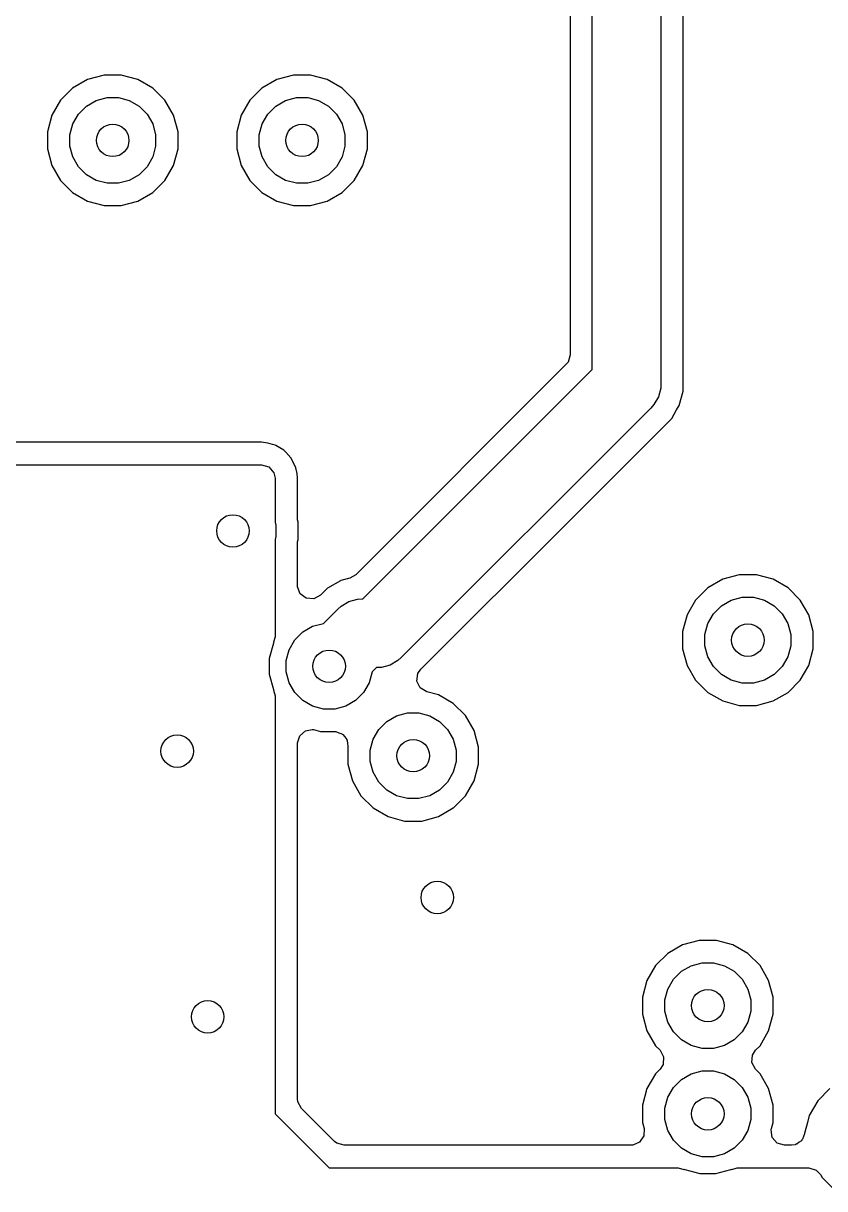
# Model space of a CAD drawing. Extents: x 0.98 to 8.09, y -3.46 to -0.83.
# Drawn here: x 4.5147 to 4.8063, y -2.3993 to -1.9751 of the extents above; entities that cross this region are included whole.
import ezdxf

# ---------------------------------------------------------------- set-up
doc = ezdxf.new("R2010")
doc.units = 0
doc.header["$MEASUREMENT"] = 0
doc.layers.add('BLACK', color=7, linetype='CONTINUOUS')

msp = doc.modelspace()

# ---------------------------------------------------------------- linework, layer by layer
at = {"layer": 'BLACK', "linetype": 'CONTINUOUS'}
for p, q in [((4.71373, -1.75911), (4.71373, -2.09578)), ((4.72175, -2.10112), (4.72175, -1.76181)), ((4.74675, -1.76699), (4.74675, -2.1063)), ((4.75477, -2.10353), (4.75477, -1.8228)), ((4.53807, -1.99557), (4.53265, -1.9987)), ((4.54411, -1.99395), (4.53807, -1.99557)), ((4.53807, -1.99557), (4.53807, -1.99557)), ((4.53807, -1.99557), (4.53807, -1.99557)), ((4.55037, -1.99395), (4.54411, -1.99395)), ((4.55642, -1.99557), (4.55037, -1.99395)), ((4.56184, -1.9987), (4.55642, -1.99557)), ((4.60697, -1.99557), (4.60155, -1.9987)), ((4.61301, -1.99395), (4.60697, -1.99557)), ((4.60697, -1.99557), (4.60697, -1.99557)), ((4.60697, -1.99557), (4.60697, -1.99557)), ((4.61927, -1.99395), (4.61301, -1.99395)), ((4.62532, -1.99557), (4.61927, -1.99395)), ((4.63074, -1.9987), (4.62532, -1.99557)), ((4.53265, -1.9987), (4.52823, -2.00312)), ((4.53265, -1.9987), (4.53265, -1.9987)), ((4.54122, -2.00317), (4.54519, -2.0021)), ((4.54519, -2.0021), (4.5493, -2.0021)), ((4.5493, -2.0021), (4.55327, -2.00317)), ((4.56626, -2.00312), (4.56184, -1.9987)), ((4.60155, -1.9987), (4.59712, -2.00312)), ((4.60155, -1.9987), (4.60155, -1.9987)), ((4.61012, -2.00317), (4.61409, -2.0021)), ((4.61409, -2.0021), (4.6182, -2.0021)), ((4.6182, -2.0021), (4.62217, -2.00317)), ((4.63516, -2.00312), (4.63074, -1.9987)), ((4.52823, -2.00312), (4.5251, -2.00854)), ((4.52823, -2.00312), (4.52823, -2.00312)), ((4.53475, -2.00813), (4.53766, -2.00522)), ((4.53766, -2.00522), (4.54122, -2.00317)), ((4.55327, -2.00317), (4.55683, -2.00522)), ((4.55683, -2.00522), (4.55974, -2.00813)), ((4.56939, -2.00854), (4.56626, -2.00312)), ((4.59712, -2.00312), (4.59399, -2.00854)), ((4.59712, -2.00312), (4.59712, -2.00312)), ((4.60365, -2.00813), (4.60655, -2.00522)), ((4.60655, -2.00522), (4.61012, -2.00317)), ((4.62217, -2.00317), (4.62573, -2.00522)), ((4.62573, -2.00522), (4.62864, -2.00813)), ((4.63829, -2.00854), (4.63516, -2.00312)), ((4.5251, -2.00854), (4.52348, -2.01459)), ((4.53269, -2.01169), (4.53475, -2.00813)), ((4.55974, -2.00813), (4.56179, -2.01169)), ((4.57101, -2.01459), (4.56939, -2.00854)), ((4.59399, -2.00854), (4.59237, -2.01459)), ((4.60159, -2.01169), (4.60365, -2.00813)), ((4.62864, -2.00813), (4.63069, -2.01169)), ((4.63991, -2.01459), (4.63829, -2.00854)), ((4.52348, -2.01459), (4.52348, -2.02085)), ((4.53163, -2.01566), (4.53269, -2.01169)), ((4.56179, -2.01169), (4.56286, -2.01566)), ((4.57101, -2.02085), (4.57101, -2.01459)), ((4.59237, -2.01459), (4.59237, -2.02085)), ((4.60053, -2.01566), (4.60159, -2.01169)), ((4.63069, -2.01169), (4.63176, -2.01566)), ((4.63991, -2.02085), (4.63991, -2.01459)), ((4.53163, -2.01977), (4.53163, -2.01566)), ((4.56286, -2.01566), (4.56286, -2.01977)), ((4.60053, -2.01977), (4.60053, -2.01566)), ((4.63176, -2.01566), (4.63176, -2.01977)), ((4.52348, -2.02085), (4.5251, -2.02689)), ((4.53269, -2.02374), (4.53163, -2.01977)), ((4.56286, -2.01977), (4.56179, -2.02374)), ((4.56939, -2.02689), (4.57101, -2.02085)), ((4.59237, -2.02085), (4.59399, -2.02689)), ((4.60159, -2.02374), (4.60053, -2.01977)), ((4.63176, -2.01977), (4.63069, -2.02374)), ((4.63829, -2.02689), (4.63991, -2.02085)), ((4.5251, -2.02689), (4.52823, -2.03231)), ((4.53475, -2.0273), (4.53269, -2.02374)), ((4.53766, -2.03021), (4.53475, -2.0273)), ((4.55974, -2.0273), (4.55683, -2.03021)), ((4.56179, -2.02374), (4.55974, -2.0273)), ((4.56626, -2.03231), (4.56939, -2.02689)), ((4.59399, -2.02689), (4.59712, -2.03231)), ((4.60365, -2.0273), (4.60159, -2.02374)), ((4.60655, -2.03021), (4.60365, -2.0273)), ((4.62864, -2.0273), (4.62573, -2.03021)), ((4.63069, -2.02374), (4.62864, -2.0273)), ((4.63516, -2.03231), (4.63829, -2.02689)), ((4.54122, -2.03227), (4.53766, -2.03021)), ((4.55683, -2.03021), (4.55327, -2.03227)), ((4.61012, -2.03227), (4.60655, -2.03021)), ((4.62573, -2.03021), (4.62217, -2.03227)), ((4.52823, -2.03231), (4.53265, -2.03674)), ((4.54519, -2.03333), (4.54122, -2.03227)), ((4.5493, -2.03333), (4.54519, -2.03333)), ((4.55327, -2.03227), (4.5493, -2.03333)), ((4.56184, -2.03674), (4.56626, -2.03231)), ((4.59712, -2.03231), (4.60155, -2.03674)), ((4.61409, -2.03333), (4.61012, -2.03227)), ((4.6182, -2.03333), (4.61409, -2.03333)), ((4.62217, -2.03227), (4.6182, -2.03333)), ((4.63074, -2.03674), (4.63516, -2.03231)), ((4.53265, -2.03674), (4.53807, -2.03986)), ((4.53807, -2.03986), (4.54411, -2.04148)), ((4.55037, -2.04148), (4.55642, -2.03986)), ((4.55642, -2.03986), (4.56184, -2.03674)), ((4.60155, -2.03674), (4.60697, -2.03986)), ((4.60697, -2.03986), (4.61301, -2.04148)), ((4.61927, -2.04148), (4.62532, -2.03986)), ((4.62532, -2.03986), (4.63074, -2.03674)), ((4.54411, -2.04148), (4.54411, -2.04148)), ((4.54411, -2.04148), (4.55037, -2.04148)), ((4.55037, -2.04148), (4.55037, -2.04148)), ((4.61301, -2.04148), (4.61301, -2.04148)), ((4.61301, -2.04148), (4.61927, -2.04148)), ((4.61927, -2.04148), (4.61927, -2.04148)), ((4.7123, -2.09923), (4.63569, -2.17584)), ((4.71296, -2.09842), (4.7123, -2.09923)), ((4.71373, -2.09578), (4.71296, -2.09842)), ((4.63823, -2.18465), (4.72175, -2.10112)), ((4.75477, -2.109), (4.75477, -2.10353)), ((4.74665, -2.10793), (4.7458, -2.11108)), ((4.74675, -2.1063), (4.74665, -2.10793)), ((4.7458, -2.11108), (4.74417, -2.11391)), ((4.75337, -2.11422), (4.75477, -2.109)), ((4.74309, -2.11514), (4.65224, -2.20598)), ((4.74417, -2.11391), (4.74309, -2.11514)), ((4.75067, -2.1189), (4.75245, -2.11581)), ((4.75245, -2.11581), (4.75337, -2.11422)), ((4.69521, -2.17436), (4.75067, -2.1189)), ((4.60142, -2.12761), (4.33559, -2.12761)), ((4.60373, -2.12794), (4.60142, -2.12761)), ((4.60142, -2.12761), (4.60142, -2.12761)), ((4.60539, -2.12843), (4.60373, -2.12794)), ((4.60373, -2.12794), (4.60373, -2.12794)), ((4.60637, -2.12872), (4.60539, -2.12843)), ((4.60659, -2.12884), (4.60637, -2.12872)), ((4.60956, -2.1305), (4.60659, -2.12884)), ((4.61027, -2.13122), (4.60956, -2.1305)), ((4.60956, -2.1305), (4.60956, -2.1305)), ((4.61207, -2.1333), (4.61027, -2.13122)), ((4.61027, -2.13122), (4.61027, -2.13122)), ((4.61027, -2.13122), (4.61027, -2.13122)), ((4.61379, -2.13653), (4.61207, -2.1333)), ((4.33559, -2.13583), (4.60142, -2.13583)), ((4.60142, -2.13583), (4.60406, -2.1366)), ((4.60406, -2.1366), (4.60586, -2.13868)), ((4.61389, -2.13693), (4.61379, -2.13653)), ((4.61433, -2.13896), (4.61389, -2.13693)), ((4.60586, -2.13868), (4.6063, -2.14071)), ((4.6063, -2.14071), (4.6063, -2.15673)), ((4.61452, -2.14071), (4.61433, -2.13896)), ((4.61452, -2.15589), (4.61452, -2.14071)), ((4.6063, -2.15673), (4.60659, -2.15782)), ((4.60659, -2.15782), (4.60659, -2.16193)), ((4.61475, -2.15675), (4.61452, -2.15589)), ((4.61475, -2.16301), (4.61475, -2.15675)), ((4.60659, -2.16193), (4.6063, -2.16302)), ((4.6063, -2.16302), (4.6063, -2.19841)), ((4.61452, -2.16387), (4.61475, -2.16301)), ((4.61452, -2.17982), (4.61452, -2.16387)), ((4.63569, -2.17584), (4.6335, -2.17711)), ((4.67684, -2.19273), (4.69521, -2.17436)), ((4.77524, -2.17586), (4.7692, -2.17748)), ((4.7815, -2.17586), (4.77524, -2.17586)), ((4.78755, -2.17748), (4.7815, -2.17586)), ((4.61453, -2.18017), (4.61452, -2.17982)), ((4.61549, -2.18274), (4.61453, -2.18017)), ((4.63007, -2.17802), (4.62539, -2.18073)), ((4.63027, -2.17797), (4.63007, -2.17802)), ((4.63007, -2.17802), (4.63007, -2.17802)), ((4.6335, -2.17711), (4.63027, -2.17797)), ((4.7692, -2.17748), (4.76378, -2.18061)), ((4.7692, -2.17748), (4.7692, -2.17748)), ((4.7692, -2.17748), (4.7692, -2.17748)), ((4.79297, -2.18061), (4.78755, -2.17748)), ((4.61769, -2.18439), (4.61549, -2.18274)), ((4.62044, -2.18459), (4.61769, -2.18439)), ((4.62285, -2.18327), (4.62044, -2.18459)), ((4.62539, -2.18073), (4.62285, -2.18327)), ((4.62539, -2.18073), (4.62539, -2.18073)), ((4.76378, -2.18061), (4.75935, -2.18504)), ((4.76378, -2.18061), (4.76378, -2.18061)), ((4.77234, -2.18508), (4.77632, -2.18402)), ((4.77632, -2.18402), (4.78043, -2.18402)), ((4.78043, -2.18402), (4.7844, -2.18508)), ((4.79739, -2.18504), (4.79297, -2.18061)), ((4.62392, -2.19354), (4.62915, -2.18831)), ((4.62915, -2.18831), (4.63038, -2.18723)), ((4.63038, -2.18723), (4.63321, -2.1856)), ((4.63321, -2.1856), (4.63636, -2.18475)), ((4.63636, -2.18475), (4.63799, -2.18465)), ((4.63799, -2.18465), (4.63823, -2.18465)), ((4.75935, -2.18504), (4.75689, -2.18929)), ((4.75935, -2.18504), (4.75935, -2.18504)), ((4.76588, -2.19004), (4.76878, -2.18714)), ((4.76878, -2.18714), (4.77234, -2.18508)), ((4.7844, -2.18508), (4.78796, -2.18714)), ((4.78796, -2.18714), (4.79087, -2.19004)), ((4.80052, -2.19046), (4.79739, -2.18504)), ((4.67307, -2.1965), (4.67684, -2.19273)), ((4.75622, -2.19046), (4.7546, -2.1965)), ((4.75689, -2.18929), (4.75622, -2.19046)), ((4.76382, -2.1936), (4.76588, -2.19004)), ((4.79087, -2.19004), (4.79292, -2.1936)), ((4.80214, -2.1965), (4.80052, -2.19046)), ((4.61349, -2.19957), (4.6164, -2.19666)), ((4.6164, -2.19666), (4.61996, -2.1946)), ((4.61996, -2.1946), (4.62392, -2.19354)), ((4.65933, -2.21024), (4.67307, -2.1965)), ((4.7546, -2.1965), (4.7546, -2.20276)), ((4.76276, -2.19758), (4.76382, -2.1936)), ((4.79292, -2.1936), (4.79398, -2.19758)), ((4.80214, -2.20276), (4.80214, -2.1965)), ((4.6057, -2.20075), (4.60422, -2.20629)), ((4.60582, -2.20046), (4.6057, -2.20075)), ((4.6057, -2.20075), (4.6057, -2.20075)), ((4.6063, -2.19841), (4.60576, -2.20043)), ((4.60576, -2.20043), (4.60582, -2.20046)), ((4.61143, -2.20313), (4.61349, -2.19957)), ((4.76276, -2.20169), (4.76276, -2.19758)), ((4.79398, -2.19758), (4.79398, -2.20169)), ((4.61037, -2.2071), (4.61143, -2.20313)), ((4.7546, -2.20276), (4.75622, -2.20881)), ((4.76382, -2.20566), (4.76276, -2.20169)), ((4.76588, -2.20922), (4.76382, -2.20566)), ((4.79292, -2.20566), (4.79087, -2.20922)), ((4.79398, -2.20169), (4.79292, -2.20566)), ((4.80052, -2.20881), (4.80214, -2.20276)), ((4.60422, -2.20629), (4.60422, -2.21202)), ((4.61037, -2.21121), (4.61037, -2.2071)), ((4.64317, -2.20965), (4.64159, -2.21122)), ((4.64341, -2.20965), (4.64317, -2.20965)), ((4.64504, -2.20954), (4.64341, -2.20965)), ((4.64819, -2.20869), (4.64504, -2.20954)), ((4.65102, -2.20706), (4.64819, -2.20869)), ((4.65224, -2.20598), (4.65102, -2.20706)), ((4.75622, -2.20881), (4.75935, -2.21422)), ((4.76878, -2.21212), (4.76588, -2.20922)), ((4.79087, -2.20922), (4.78796, -2.21212)), ((4.79739, -2.21422), (4.80052, -2.20881)), ((4.60422, -2.21202), (4.6057, -2.21756)), ((4.61143, -2.21518), (4.61037, -2.21121)), ((4.64159, -2.21122), (4.64053, -2.21518)), ((4.65796, -2.21451), (4.65829, -2.21177)), ((4.65829, -2.21177), (4.65933, -2.21024)), ((4.75935, -2.21422), (4.76378, -2.21865)), ((4.77234, -2.21418), (4.76878, -2.21212)), ((4.77632, -2.21524), (4.77234, -2.21418)), ((4.7844, -2.21418), (4.78043, -2.21524)), ((4.78796, -2.21212), (4.7844, -2.21418)), ((4.79297, -2.21865), (4.79739, -2.21422)), ((4.6057, -2.21756), (4.6057, -2.21756)), ((4.6057, -2.21756), (4.60582, -2.21785)), ((4.60582, -2.21785), (4.60576, -2.21788)), ((4.60576, -2.21788), (4.6063, -2.2199)), ((4.61349, -2.21874), (4.61143, -2.21518)), ((4.64053, -2.21518), (4.63848, -2.21874)), ((4.65917, -2.21698), (4.65796, -2.21451)), ((4.66151, -2.21841), (4.65917, -2.21698)), ((4.66576, -2.21955), (4.66151, -2.21841)), ((4.78043, -2.21524), (4.77632, -2.21524)), ((4.6063, -2.2199), (4.6063, -2.37205)), ((4.6164, -2.22165), (4.61349, -2.21874)), ((4.61996, -2.2237), (4.6164, -2.22165)), ((4.63557, -2.22165), (4.63201, -2.2237)), ((4.63848, -2.21874), (4.63557, -2.22165)), ((4.67118, -2.22268), (4.66576, -2.21955)), ((4.67561, -2.2271), (4.67118, -2.22268)), ((4.76378, -2.21865), (4.7692, -2.22178)), ((4.7692, -2.22178), (4.77524, -2.2234)), ((4.7815, -2.2234), (4.78755, -2.22178)), ((4.78755, -2.22178), (4.79297, -2.21865)), ((4.62393, -2.22477), (4.61996, -2.2237)), ((4.62804, -2.22477), (4.62393, -2.22477)), ((4.63201, -2.2237), (4.62804, -2.22477)), ((4.65056, -2.22715), (4.65453, -2.22608)), ((4.65453, -2.22608), (4.65865, -2.22608)), ((4.65865, -2.22608), (4.66262, -2.22715)), ((4.77524, -2.2234), (4.77524, -2.2234)), ((4.77524, -2.2234), (4.7815, -2.2234)), ((4.7815, -2.2234), (4.7815, -2.2234)), ((4.6441, -2.23211), (4.647, -2.2292)), ((4.647, -2.2292), (4.65056, -2.22715)), ((4.66262, -2.22715), (4.66618, -2.2292)), ((4.66618, -2.2292), (4.66908, -2.23211)), ((4.67874, -2.23252), (4.67561, -2.2271)), ((4.61452, -2.23705), (4.61529, -2.23441)), ((4.61529, -2.23441), (4.61737, -2.23261)), ((4.61737, -2.23261), (4.61982, -2.23219)), ((4.61982, -2.23219), (4.62025, -2.23222)), ((4.62025, -2.23222), (4.62286, -2.23292)), ((4.62286, -2.23292), (4.62821, -2.23292)), ((4.62821, -2.23292), (4.62843, -2.23294)), ((4.62843, -2.23294), (4.62952, -2.23337)), ((4.62952, -2.23337), (4.63064, -2.2337)), ((4.63064, -2.2337), (4.63078, -2.23386)), ((4.63078, -2.23386), (4.63099, -2.23394)), ((4.63099, -2.23394), (4.63167, -2.23489)), ((4.63167, -2.23489), (4.63244, -2.23578)), ((4.64204, -2.23567), (4.6441, -2.23211)), ((4.66908, -2.23211), (4.67114, -2.23567)), ((4.68036, -2.23857), (4.67874, -2.23252)), ((4.61452, -2.36662), (4.61452, -2.23705)), ((4.63244, -2.23578), (4.63247, -2.23599)), ((4.63247, -2.23599), (4.6326, -2.23617)), ((4.6326, -2.23617), (4.63266, -2.23724)), ((4.63266, -2.23724), (4.63281, -2.23825)), ((4.63281, -2.23825), (4.63282, -2.23825)), ((4.63282, -2.23825), (4.63282, -2.23833)), ((4.63282, -2.23833), (4.63284, -2.23844)), ((4.63284, -2.23844), (4.63282, -2.23857)), ((4.63282, -2.23857), (4.63282, -2.23857)), ((4.63282, -2.23857), (4.63282, -2.24483)), ((4.64098, -2.23964), (4.64204, -2.23567)), ((4.64098, -2.24375), (4.64098, -2.23964)), ((4.67114, -2.23567), (4.6722, -2.23964)), ((4.6722, -2.23964), (4.6722, -2.24375)), ((4.68036, -2.24483), (4.68036, -2.23857)), ((4.64204, -2.24772), (4.64098, -2.24375)), ((4.6722, -2.24375), (4.67114, -2.24772)), ((4.63282, -2.24483), (4.63444, -2.25087)), ((4.6441, -2.25128), (4.64204, -2.24772)), ((4.67114, -2.24772), (4.66908, -2.25128)), ((4.67874, -2.25087), (4.68036, -2.24483)), ((4.63444, -2.25087), (4.63757, -2.25629)), ((4.647, -2.25419), (4.6441, -2.25128)), ((4.66908, -2.25128), (4.66618, -2.25419)), ((4.67561, -2.25629), (4.67874, -2.25087)), ((4.63757, -2.25629), (4.642, -2.26072)), ((4.65056, -2.25625), (4.647, -2.25419)), ((4.65453, -2.25731), (4.65056, -2.25625)), ((4.66262, -2.25625), (4.65865, -2.25731)), ((4.66618, -2.25419), (4.66262, -2.25625)), ((4.67125, -2.26065), (4.67561, -2.25629)), ((4.642, -2.26072), (4.64742, -2.26385)), ((4.65865, -2.25731), (4.65453, -2.25731)), ((4.66576, -2.26385), (4.67118, -2.26072)), ((4.67118, -2.26072), (4.67125, -2.26065)), ((4.64742, -2.26385), (4.65346, -2.26547)), ((4.65972, -2.26547), (4.66576, -2.26385)), ((4.65346, -2.26547), (4.65346, -2.26547)), ((4.65346, -2.26547), (4.65972, -2.26547)), ((4.65972, -2.26547), (4.65972, -2.26547)), ((4.75461, -2.31053), (4.74919, -2.31366)), ((4.76065, -2.30891), (4.75461, -2.31053)), ((4.75461, -2.31053), (4.75461, -2.31053)), ((4.75461, -2.31053), (4.75461, -2.31053)), ((4.76691, -2.30891), (4.76065, -2.30891)), ((4.77295, -2.31053), (4.76691, -2.30891)), ((4.77837, -2.31366), (4.77295, -2.31053)), ((4.74919, -2.31366), (4.74476, -2.31808)), ((4.74919, -2.31366), (4.74919, -2.31366)), ((4.7828, -2.31808), (4.77837, -2.31366)), ((4.74476, -2.31808), (4.74163, -2.3235)), ((4.74476, -2.31808), (4.74476, -2.31808)), ((4.75129, -2.32309), (4.75419, -2.32018)), ((4.75419, -2.32018), (4.75775, -2.31813)), ((4.75775, -2.31813), (4.76172, -2.31706)), ((4.76172, -2.31706), (4.76584, -2.31706)), ((4.76584, -2.31706), (4.76981, -2.31813)), ((4.76981, -2.31813), (4.77337, -2.32018)), ((4.77337, -2.32018), (4.77627, -2.32309)), ((4.78593, -2.3235), (4.7828, -2.31808)), ((4.74163, -2.3235), (4.74001, -2.32955)), ((4.74923, -2.32665), (4.75129, -2.32309)), ((4.77627, -2.32309), (4.77833, -2.32665)), ((4.78755, -2.32955), (4.78593, -2.3235)), ((4.74817, -2.33062), (4.74923, -2.32665)), ((4.77833, -2.32665), (4.77939, -2.33062)), ((4.74001, -2.32955), (4.74001, -2.33581)), ((4.74817, -2.33473), (4.74817, -2.33062)), ((4.77939, -2.33062), (4.77939, -2.33473)), ((4.78755, -2.33581), (4.78755, -2.32955)), ((4.74001, -2.33581), (4.74163, -2.34185)), ((4.74923, -2.3387), (4.74817, -2.33473)), ((4.77939, -2.33473), (4.77833, -2.3387)), ((4.78593, -2.34185), (4.78755, -2.33581)), ((4.75129, -2.34226), (4.74923, -2.3387)), ((4.77833, -2.3387), (4.77627, -2.34226)), ((4.74163, -2.34185), (4.74476, -2.34727)), ((4.75419, -2.34517), (4.75129, -2.34226)), ((4.75775, -2.34723), (4.75419, -2.34517)), ((4.77337, -2.34517), (4.76981, -2.34723)), ((4.77627, -2.34226), (4.77337, -2.34517)), ((4.7828, -2.34727), (4.78593, -2.34185)), ((4.74476, -2.34727), (4.74476, -2.34727)), ((4.74476, -2.34727), (4.7464, -2.34891)), ((4.7464, -2.34891), (4.74772, -2.35132)), ((4.76172, -2.34829), (4.75775, -2.34723)), ((4.76584, -2.34829), (4.76172, -2.34829)), ((4.76981, -2.34723), (4.76584, -2.34829)), ((4.78004, -2.35066), (4.78116, -2.34891)), ((4.78116, -2.34891), (4.7828, -2.34727)), ((4.74752, -2.35407), (4.7464, -2.35581)), ((4.74772, -2.35132), (4.74752, -2.35407)), ((4.77984, -2.3534), (4.78004, -2.35066)), ((4.78116, -2.35581), (4.77984, -2.3534)), ((4.74476, -2.35745), (4.74163, -2.36287)), ((4.7464, -2.35581), (4.74476, -2.35745)), ((4.74476, -2.35745), (4.74476, -2.35745)), ((4.75419, -2.35955), (4.75775, -2.3575)), ((4.75775, -2.3575), (4.76172, -2.35643)), ((4.76172, -2.35643), (4.76584, -2.35643)), ((4.76584, -2.35643), (4.76981, -2.3575)), ((4.76981, -2.3575), (4.77337, -2.35955)), ((4.7828, -2.35745), (4.78116, -2.35581)), ((4.78593, -2.36287), (4.7828, -2.35745)), ((4.74923, -2.36602), (4.75129, -2.36246)), ((4.75129, -2.36246), (4.75419, -2.35955)), ((4.77337, -2.35955), (4.77627, -2.36246)), ((4.77627, -2.36246), (4.77833, -2.36602)), ((4.61463, -2.36766), (4.61452, -2.36662)), ((4.74163, -2.36287), (4.74001, -2.36892)), ((4.74817, -2.36999), (4.74923, -2.36602)), ((4.77833, -2.36602), (4.77939, -2.36999)), ((4.78755, -2.36892), (4.78593, -2.36287)), ((4.80824, -2.36287), (4.80382, -2.3673)), ((4.61595, -2.37007), (4.61463, -2.36766)), ((4.62796, -2.38209), (4.61595, -2.37007)), ((4.74001, -2.36892), (4.74001, -2.37518)), ((4.74817, -2.3741), (4.74817, -2.36999)), ((4.77939, -2.36999), (4.77939, -2.3741)), ((4.78755, -2.37518), (4.78755, -2.36892)), ((4.80382, -2.3673), (4.80069, -2.37272)), ((4.80382, -2.3673), (4.80382, -2.3673)), ((4.6063, -2.37205), (4.62598, -2.39173)), ((4.74001, -2.37518), (4.7406, -2.37737)), ((4.74923, -2.37807), (4.74817, -2.3741)), ((4.77939, -2.3741), (4.77833, -2.37807)), ((4.78696, -2.37737), (4.78755, -2.37518)), ((4.80003, -2.37518), (4.79907, -2.37876)), ((4.80069, -2.37272), (4.80003, -2.37518)), ((4.7406, -2.37737), (4.74053, -2.38012)), ((4.75129, -2.38163), (4.74923, -2.37807)), ((4.77833, -2.37807), (4.77627, -2.38163)), ((4.78684, -2.37794), (4.78696, -2.37737)), ((4.78723, -2.38066), (4.78684, -2.37794)), ((4.79902, -2.37933), (4.79859, -2.38028)), ((4.79903, -2.37908), (4.79898, -2.37907)), ((4.79898, -2.37907), (4.79902, -2.37933)), ((4.79907, -2.37876), (4.79903, -2.37908)), ((4.62877, -2.38274), (4.62796, -2.38209)), ((4.63141, -2.38352), (4.62877, -2.38274)), ((4.73588, -2.38352), (4.63141, -2.38352)), ((4.73646, -2.38348), (4.73588, -2.38352)), ((4.73899, -2.3824), (4.73646, -2.38348)), ((4.74053, -2.38012), (4.73899, -2.3824)), ((4.75419, -2.38454), (4.75129, -2.38163)), ((4.77627, -2.38163), (4.77337, -2.38454)), ((4.78904, -2.38274), (4.78723, -2.38066)), ((4.79167, -2.38352), (4.78904, -2.38274)), ((4.79419, -2.38352), (4.79167, -2.38352)), ((4.79556, -2.38332), (4.79419, -2.38352)), ((4.7958, -2.38316), (4.79556, -2.38332)), ((4.79621, -2.38307), (4.7958, -2.38316)), ((4.797, -2.38239), (4.79621, -2.38307)), ((4.79787, -2.38183), (4.797, -2.38239)), ((4.79802, -2.38151), (4.79787, -2.38183)), ((4.79829, -2.38127), (4.79802, -2.38151)), ((4.79859, -2.38028), (4.79829, -2.38127)), ((4.75775, -2.3866), (4.75419, -2.38454)), ((4.76172, -2.38766), (4.75775, -2.3866)), ((4.76584, -2.38766), (4.76172, -2.38766)), ((4.76981, -2.3866), (4.76584, -2.38766)), ((4.77337, -2.38454), (4.76981, -2.3866)), ((4.62598, -2.39173), (4.75303, -2.39173)), ((4.75303, -2.39173), (4.75505, -2.39227)), ((4.75505, -2.39227), (4.75508, -2.39221)), ((4.75508, -2.39221), (4.75538, -2.39233)), ((4.75538, -2.39233), (4.75538, -2.39233)), ((4.75538, -2.39233), (4.76091, -2.39381)), ((4.76665, -2.39381), (4.77218, -2.39233)), ((4.77218, -2.39233), (4.77248, -2.39221)), ((4.77218, -2.39233), (4.77218, -2.39233)), ((4.77248, -2.39221), (4.7725, -2.39227)), ((4.7725, -2.39227), (4.77453, -2.39173)), ((4.77453, -2.39173), (4.80056, -2.39173)), ((4.80056, -2.39173), (4.8032, -2.39251)), ((4.76091, -2.39381), (4.76091, -2.39381)), ((4.76091, -2.39381), (4.76665, -2.39381)), ((4.76665, -2.39381), (4.76665, -2.39381)), ((4.8032, -2.39251), (4.80479, -2.39417)), ((4.80479, -2.39417), (4.80542, -2.39526)), ((4.80542, -2.39526), (4.80542, -2.39526)), ((4.80542, -2.39526), (4.80542, -2.39526)), ((4.80542, -2.39526), (4.80947, -2.39931))]:
    msp.add_line(p, q, dxfattribs=at)
at = {"layer": 'BLACK'}
for centre in [(4.54724, -2.01772), (4.61614, -2.01772), (4.59098, -2.15988), (4.77837, -2.19963), (4.62598, -2.20915), (4.57069, -2.24003), (4.65659, -2.2417), (4.66535, -2.29331), (4.76378, -2.33268), (4.5818, -2.33675), (4.76378, -2.37205)]:
    msp.add_circle(centre, 0.00591, dxfattribs=at)

doc.saveas('drawing.dxf')
